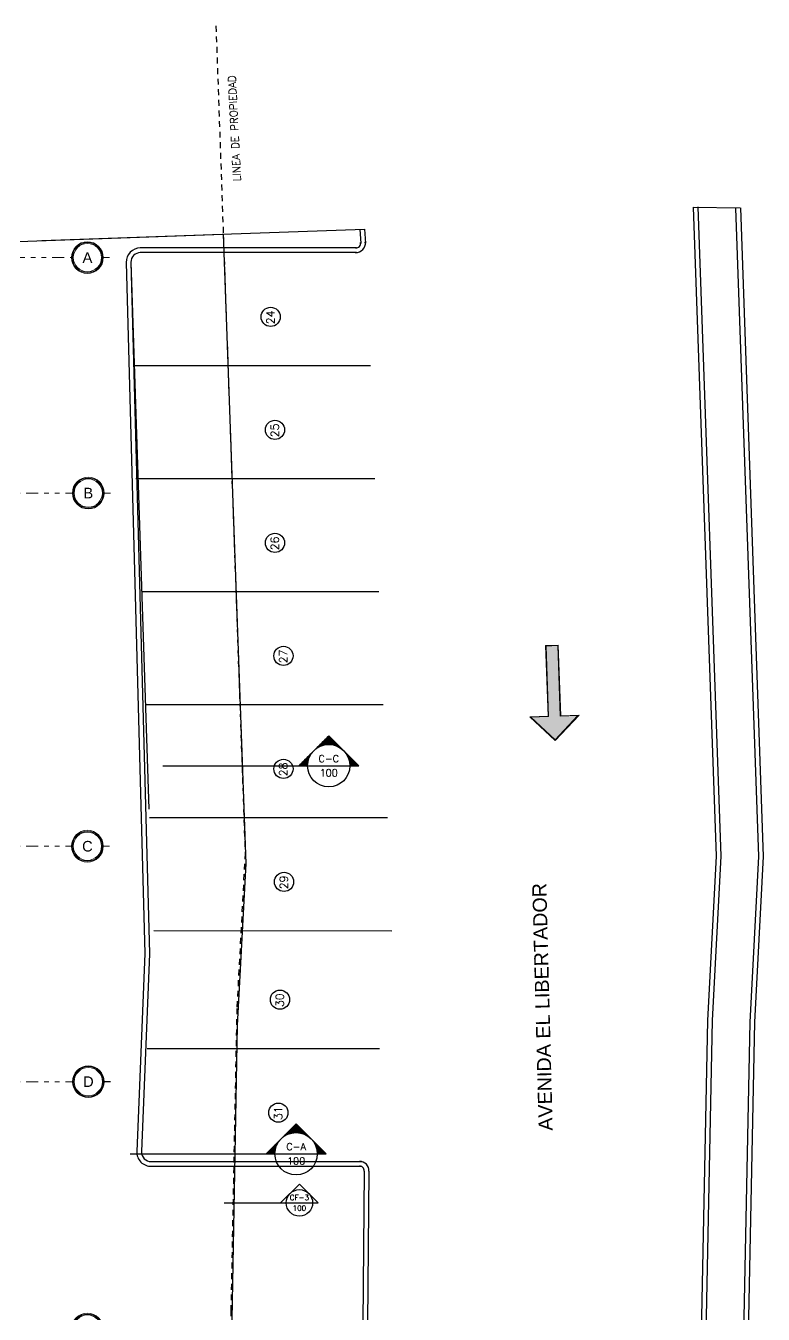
# Model space of a CAD drawing. Header units: millimetres. Extents: x 2056 to 4470, y 1400 to 3101.
# Drawn here: x 2114.19 to 2129.86, y 1528.38 to 1555.74 of the extents above; entities that cross this region are included whole.
import ezdxf
from ezdxf.enums import TextEntityAlignment as Align

# ---------------------------------------------------------------- set-up
doc = ezdxf.new("R2010")
doc.units = ezdxf.units.MM
doc.linetypes.add('DIVIDE', pattern=[31.75, 12.7, -6.35, 0, -6.35, 0, -6.35])
doc.linetypes.add('HIDDEN2', pattern=[0.1875, 0.125, -0.0625])
for name, color, linetype in [('0-PROYECCION', 8, 'HIDDEN2'), ('A-252', 252, 'Continuous'), ('A-253', 253, 'Continuous'), ('A-ANNO-DIMS-GRID', 195, 'Continuous'), ('A-ANNO-IDEN', 124, 'Continuous'), ('A-ANNO-SYMB', 195, 'Continuous'), ('A-ANNO-TEXT', 190, 'Continuous'), ('A-FLOR', 8, 'Continuous'), ('A-GRID-COLS', 75, 'DIVIDE')]:
    doc.layers.add(name, color=color, linetype=linetype)
doc.layers.add('A-SEÑALIZACION', color=133, linetype='Continuous', lineweight=5)
doc.styles.add('ARIAL', font='arial.ttf')
doc.styles.add('NUEVO', font='SIMPLEX')
doc.styles.add('ROMAN', font='arial.ttf')
doc.styles.add('ROMANS', font='romans')

# ---------------------------------------------------------------- blocks, each defined once
blk = doc.blocks.new('FRECHA')
at = {"layer": 'A-SEÑALIZACION'}
blk.add_hatch(color=255, dxfattribs=at).paths.add_polyline_path([(0, 0), (-0.5, -0.5), (-0.125, -0.5), (-0.125, -2), (0.125, -2), (0.125, -0.5), (0.5, -0.5)])
blk.add_lwpolyline([(-0.135, -0.51), (-0.135, -2.01), (0.135, -2.01), (0.135, -0.51), (0.524, -0.51), (0, 0.014), (-0.524, -0.51)], close=True, dxfattribs=at)
at = {"layer": 'A-SEÑALIZACION', "color": 253}
blk.add_lwpolyline([(-0.125, -0.5), (-0.125, -2), (0.125, -2), (0.125, -0.5), (0.5, -0.5), (0, 0), (-0.5, -0.5)], close=True, dxfattribs=at)
blk = doc.blocks.new('*X12')
at = {"color": 0}
for p, q in [((6.79067, 13.81813), (6.79293, 13.81813)), ((6.7908, 13.81825), (6.79394, 13.81825)), ((6.79092, 13.81837), (6.79817, 13.81837)), ((6.79105, 13.8185), (6.79804, 13.8185)), ((6.79117, 13.81863), (6.79792, 13.81863)), ((6.7913, 13.81875), (6.79779, 13.81875)), ((6.79142, 13.81888), (6.79767, 13.81888)), ((6.79155, 13.819), (6.79754, 13.819)), ((6.79167, 13.81912), (6.79742, 13.81912)), ((6.7918, 13.81925), (6.79729, 13.81925)), ((6.79192, 13.81938), (6.79717, 13.81938)), ((6.79205, 13.8195), (6.79704, 13.8195)), ((6.79217, 13.81963), (6.79692, 13.81963)), ((6.7923, 13.81975), (6.79679, 13.81975)), ((6.79242, 13.81987), (6.79667, 13.81987)), ((6.79255, 13.82), (6.79654, 13.82)), ((6.79267, 13.82013), (6.79642, 13.82013)), ((6.7928, 13.82025), (6.79629, 13.82025)), ((6.79292, 13.82038), (6.79617, 13.82038)), ((6.79305, 13.8205), (6.79604, 13.8205)), ((6.79317, 13.82062), (6.79592, 13.82062)), ((6.7933, 13.82075), (6.79579, 13.82075)), ((6.79342, 13.82087), (6.79567, 13.82087)), ((6.79355, 13.821), (6.79554, 13.821)), ((6.79367, 13.82113), (6.79542, 13.82113)), ((6.7938, 13.82125), (6.79529, 13.82125)), ((6.79392, 13.82137), (6.79517, 13.82137)), ((6.79405, 13.8215), (6.79504, 13.8215)), ((6.79417, 13.82162), (6.79492, 13.82162)), ((6.7943, 13.82175), (6.79479, 13.82175)), ((6.79514, 13.81825), (6.79829, 13.81825)), ((6.79615, 13.81813), (6.79842, 13.81813)), ((6.7853, 13.81275), (6.78624, 13.81275)), ((6.78542, 13.81288), (6.7863, 13.81288)), ((6.78555, 13.813), (6.78635, 13.813)), ((6.78567, 13.81312), (6.78641, 13.81312)), ((6.7858, 13.81325), (6.78647, 13.81325)), ((6.78592, 13.81338), (6.78653, 13.81338)), ((6.78605, 13.8135), (6.7866, 13.8135)), ((6.78617, 13.81363), (6.78667, 13.81363)), ((6.7863, 13.81375), (6.78674, 13.81375)), ((6.78642, 13.81387), (6.78681, 13.81387)), ((6.78655, 13.814), (6.78689, 13.814)), ((6.78667, 13.81413), (6.78697, 13.81413)), ((6.7868, 13.81425), (6.78705, 13.81425)), ((6.78692, 13.81438), (6.78713, 13.81438)), ((6.78705, 13.8145), (6.78722, 13.8145)), ((6.78717, 13.81462), (6.78731, 13.81462)), ((6.78905, 13.8165), (6.78918, 13.8165)), ((6.78917, 13.81663), (6.78936, 13.81663)), ((6.7893, 13.81675), (6.78954, 13.81675)), ((6.78942, 13.81687), (6.78973, 13.81687)), ((6.78955, 13.817), (6.78993, 13.817)), ((6.78967, 13.81713), (6.79015, 13.81713)), ((6.7898, 13.81725), (6.79038, 13.81725)), ((6.78992, 13.81738), (6.79063, 13.81738)), ((6.79005, 13.8175), (6.7909, 13.8175)), ((6.79017, 13.81762), (6.7912, 13.81762)), ((6.7903, 13.81775), (6.79153, 13.81775)), ((6.79042, 13.81788), (6.79191, 13.81788)), ((6.79055, 13.818), (6.79236, 13.818)), ((6.79673, 13.818), (6.79854, 13.818)), ((6.79718, 13.81788), (6.79867, 13.81788)), ((6.79756, 13.81775), (6.79879, 13.81775)), ((6.79789, 13.81762), (6.79892, 13.81762)), ((6.79819, 13.8175), (6.79904, 13.8175)), ((6.79846, 13.81738), (6.79917, 13.81738)), ((6.79871, 13.81725), (6.79929, 13.81725)), ((6.79894, 13.81713), (6.79942, 13.81713)), ((6.79915, 13.817), (6.79954, 13.817)), ((6.79936, 13.81687), (6.79967, 13.81687)), ((6.79955, 13.81675), (6.79979, 13.81675)), ((6.79973, 13.81663), (6.79992, 13.81663)), ((6.7999, 13.8165), (6.80004, 13.8165)), ((6.80178, 13.81462), (6.80192, 13.81462)), ((6.80187, 13.8145), (6.80204, 13.8145)), ((6.80196, 13.81438), (6.80217, 13.81438)), ((6.80204, 13.81425), (6.80229, 13.81425)), ((6.80212, 13.81413), (6.80242, 13.81413)), ((6.8022, 13.814), (6.80254, 13.814)), ((6.80228, 13.81387), (6.80267, 13.81387)), ((6.80235, 13.81375), (6.80279, 13.81375)), ((6.80242, 13.81363), (6.80292, 13.81363)), ((6.80249, 13.8135), (6.80304, 13.8135)), ((6.80255, 13.81338), (6.80317, 13.81338)), ((6.80262, 13.81325), (6.80329, 13.81325)), ((6.80268, 13.81312), (6.80342, 13.81312)), ((6.80273, 13.813), (6.80354, 13.813)), ((6.80279, 13.81288), (6.80367, 13.81288)), ((6.80284, 13.81275), (6.80379, 13.81275)), ((6.78205, 13.8095), (6.78555, 13.8095)), ((6.78217, 13.80963), (6.78555, 13.80963)), ((6.7823, 13.80975), (6.78556, 13.80975)), ((6.78242, 13.80987), (6.78556, 13.80987)), ((6.78255, 13.81), (6.78557, 13.81)), ((6.78267, 13.81012), (6.78558, 13.81012)), ((6.7828, 13.81025), (6.7856, 13.81025)), ((6.78292, 13.81038), (6.78561, 13.81038)), ((6.78305, 13.8105), (6.78563, 13.8105)), ((6.78317, 13.81062), (6.78565, 13.81062)), ((6.7833, 13.81075), (6.78567, 13.81075)), ((6.78342, 13.81087), (6.78569, 13.81087)), ((6.78355, 13.811), (6.78571, 13.811)), ((6.78367, 13.81113), (6.78574, 13.81113)), ((6.7838, 13.81125), (6.78576, 13.81125)), ((6.78392, 13.81137), (6.78579, 13.81137)), ((6.78405, 13.8115), (6.78582, 13.8115)), ((6.78417, 13.81162), (6.78586, 13.81162)), ((6.7843, 13.81175), (6.78589, 13.81175)), ((6.78442, 13.81188), (6.78593, 13.81188)), ((6.78455, 13.812), (6.78597, 13.812)), ((6.78467, 13.81212), (6.78601, 13.81212)), ((6.7848, 13.81225), (6.78605, 13.81225)), ((6.78492, 13.81237), (6.7861, 13.81237)), ((6.78505, 13.8125), (6.78614, 13.8125)), ((6.78517, 13.81263), (6.78619, 13.81263)), ((6.8029, 13.81263), (6.80392, 13.81263)), ((6.80294, 13.8125), (6.80404, 13.8125)), ((6.80299, 13.81237), (6.80417, 13.81237)), ((6.80304, 13.81225), (6.80429, 13.81225)), ((6.80308, 13.81212), (6.80442, 13.81212)), ((6.80312, 13.812), (6.80454, 13.812)), ((6.80316, 13.81188), (6.80467, 13.81188)), ((6.8032, 13.81175), (6.80479, 13.81175)), ((6.80323, 13.81162), (6.80492, 13.81162)), ((6.80326, 13.8115), (6.80504, 13.8115)), ((6.80329, 13.81137), (6.80517, 13.81137)), ((6.80332, 13.81125), (6.80529, 13.81125)), ((6.80335, 13.81113), (6.80542, 13.81113)), ((6.80338, 13.811), (6.80554, 13.811)), ((6.8034, 13.81087), (6.80567, 13.81087)), ((6.80342, 13.81075), (6.80579, 13.81075)), ((6.80344, 13.81062), (6.80592, 13.81062)), ((6.80346, 13.8105), (6.80604, 13.8105)), ((6.80348, 13.81038), (6.80617, 13.81038)), ((6.80349, 13.81025), (6.80629, 13.81025)), ((6.8035, 13.81012), (6.80642, 13.81012)), ((6.80351, 13.81), (6.80654, 13.81)), ((6.80352, 13.80987), (6.80667, 13.80987)), ((6.80353, 13.80975), (6.80679, 13.80975)), ((6.80354, 13.80963), (6.80692, 13.80963)), ((6.80354, 13.8095), (6.80704, 13.8095))]:
    blk.add_line(p, q, dxfattribs=at)
blk = doc.blocks.new('C-IN1')
at = {"color": 0, "linetype": 'Continuous'}
for p, q in [((0.02891, 0), (0.03527, 0.00636)), ((0.04164, 0), (0.03527, 0.00636)), ((0.02891, 0), (0.04164, 0))]:
    blk.add_line(p, q, dxfattribs=at)
at = {"color": 0}
blk.add_line((0, 0), (0.02891, 0), dxfattribs=at)
at = {"color": 0, "linetype": 'Continuous'}
blk.add_circle((0.03527, 0), 0.0045, dxfattribs=at)
at = {"color": 0, "linetype": 'Continuous', "xscale": -0.5, "yscale": 0.5, "zscale": 0.5}
blk.add_blockref('*X12', (3.43254, -6.90464), dxfattribs=at)
at = {"color": 124, "linetype": 'Continuous', "style": 'NUEVO', "flags": 4}
for tag, p in [('CORTE', (0.03527, 0.0015)), ('PLANO', (0.03527, -0.0015))]:
    blk.add_attdef(tag, text='', height=0.0015, dxfattribs=at).set_placement(p, align=Align.MIDDLE_CENTER)
blk = doc.blocks.new('EJE LETRA')
at = {"const_width": 0.06}
blk.add_lwpolyline([(2.068, 0), (1.7, 0)], dxfattribs=at)
at = {"linetype": 'Continuous', "lineweight": 9}
for radius in [0.9, 0.85, 0.8]:
    blk.add_circle((0.8, 0), radius, dxfattribs=at)
at = {"lineweight": 9, "style": 'ROMAN'}
blk.add_attdef('A', (0.601, -0.273), '', height=0.6, dxfattribs=at)
blk = doc.blocks.new('EJES 1 PISO')
at = {"layer": 'A-GRID-COLS', "lineweight": 9, "ltscale": 0.02}
for points in [[(-4.046, 36.581), (21.433, 36.581)], [(-3.765, 31.581), (21.433, 31.581)], [(-3.765, 24.081), (21.433, 24.081)], [(-3.765, 19.081), (21.433, 19.081)]]:
    blk.add_lwpolyline(points, dxfattribs=at)
at = {"layer": 'A-ANNO-DIMS-GRID'}
ref = blk.add_blockref('EJE LETRA', (21.452, 36.581), dxfattribs=dict(at, xscale=0.375, yscale=0.3749999850988388, zscale=0.375))
ref.add_attrib('A', 'A', dxfattribs={"layer": '0', "lineweight": 9, "height": 0.225, "style": 'ROMAN'}).set_placement((21.752, 36.581), align=Align.MIDDLE_CENTER)
ref = blk.add_blockref('EJE LETRA', (21.47, 31.581), dxfattribs=dict(at, xscale=0.375, yscale=0.3749999850988388, zscale=0.375))
ref.add_attrib('A', 'B', dxfattribs={"layer": '0', "lineweight": 9, "height": 0.225, "style": 'ROMAN'}).set_placement((21.77, 31.581), align=Align.MIDDLE_CENTER)
ref = blk.add_blockref('EJE LETRA', (21.452, 24.081), dxfattribs=dict(at, xscale=0.375, yscale=0.3749999850988388, zscale=0.375))
ref.add_attrib('A', 'C', dxfattribs={"layer": '0', "lineweight": 9, "height": 0.225, "style": 'ROMAN'}).set_placement((21.752, 24.081), align=Align.MIDDLE_CENTER)
ref = blk.add_blockref('EJE LETRA', (21.471, 19.081), dxfattribs=dict(at, xscale=0.375, yscale=0.3749999850988388, zscale=0.375))
ref.add_attrib('A', 'D', dxfattribs={"layer": '0', "lineweight": 9, "height": 0.225, "style": 'ROMAN'}).set_placement((21.771, 19.081), align=Align.MIDDLE_CENTER)
ref = blk.add_blockref('EJE LETRA', (21.452, 13.826), dxfattribs=dict(at, xscale=0.375, yscale=0.3749999850988388, zscale=0.375))
ref.add_attrib('A', 'E', dxfattribs={"layer": '0', "lineweight": 9, "height": 0.225, "style": 'ROMAN'}).set_placement((21.752, 13.826), align=Align.MIDDLE_CENTER)
blk = doc.blocks.new('lote')
at = {"layer": '0-PROYECCION'}
blk.add_lwpolyline([(33.218, 54.648), (33.822, 37.077), (33.643, 33.78), (33.511, 27.369), (33.195, 12.053)], dxfattribs=at)
at = {"layer": 'A-252'}
blk.add_lwpolyline([(-0.375, 49.905), (7.108, 49.863), (10.408, 50.016), (15.054, 49.898), (25.409, 49.965), (28.021, 50.037), (33.37, 50.224), (33.837, 36.855), (33.651, 33.418), (33.389, 19.765), (33.242, 13.607), (28.462, 13.306), (24.689, 13.069), (16.727, 12.496), (9.254, 12.098), (2.53, 11.676)], dxfattribs=at)
at = {"layer": 'A-FLOR'}
for points in [[(43.355, 50.791), (43.829, 37.005), (43.64, 33.515), (43.51, 27.222), (43.243, 14.304)], [(43.454, 50.794), (43.929, 37.004), (43.739, 33.512), (43.61, 27.22), (43.343, 14.302)], [(43.355, 50.791), (44.354, 50.77)], [(44.256, 50.767), (44.73, 36.996), (44.539, 33.482), (44.409, 27.204), (44.143, 14.286)], [(44.356, 50.77), (44.83, 36.995), (44.639, 33.478), (44.509, 27.202), (44.243, 14.284)], [(29.516, 50.089), (36.368, 50.329), (36.389, 50.028)], [(36.268, 50.325), (36.268, 50.325), (36.289, 50.022)], [(31.407, 49.629), (31.778, 38.015)], [(31.484, 47.433), (36.493, 47.429)], [(31.511, 45.033), (36.582, 45.029)], [(31.63, 42.633), (36.67, 42.629)], [(31.707, 40.233), (36.758, 40.229)], [(31.795, 37.833), (36.846, 37.829)], [(31.884, 35.433), (36.935, 35.428)], [(31.691, 34.945), (31.517, 30.742)], [(31.791, 34.943), (31.617, 30.74)], [(31.737, 32.933), (36.677, 32.929)], [(31.808, 30.53), (36.297, 30.528)], [(31.808, 30.43), (36.297, 30.428)], [(36.348, 30.323), (36.281, 23.858)], [(36.448, 30.321), (36.381, 23.856)]]:
    blk.add_lwpolyline(points, dxfattribs=at)
for points in [[(36.203, 49.929), (31.607, 49.933, 0.415962), (31.307, 49.626), (31.691, 34.945)], [(36.202, 49.829), (31.607, 49.833, 0.414214), (31.407, 49.629), (31.791, 34.948)], [(36.175, 49.829, 0.474985), (36.387, 50.056)], [(36.182, 49.929, 0.474985), (36.288, 50.042, 0.474985)]]:
    blk.add_lwpolyline(points, format="xyb", dxfattribs=at)
for centre, radius, start, end in [((31.816, 30.73), 0.3, 176.9744, 272.0539), ((31.816, 30.73), 0.2, 176.9744, 272.0539), ((36.248, 30.329), 0.2, 357.5992, 89.95), ((36.248, 30.329), 0.1, 357.5992, 89.95)]:
    blk.add_arc(centre, radius, start, end, dxfattribs=at)
at = {"layer": 'A-ANNO-TEXT'}
for s, height, rotation, style, p in [('LINEA DE PROPIEDAD', 0.16, 92.8214, 'ROMANS', (33.744, 51.352, -1.049)), ('AVENIDA EL LIBERTADOR', 0.3, 91.4568, 'ARIAL', (40.354, 31.18, -1.049))]:
    blk.add_text(s, height=height, rotation=rotation, dxfattribs=dict(at, style=style)).set_placement(p)
blk = doc.blocks.new('CF-IN2')
at = {"color": 0, "linetype": 'Continuous'}
for p, q in [((0.01603, 0), (0.02133, 0.0053)), ((0.02664, 0), (0.02133, 0.0053)), ((0.01603, 0), (0.02664, 0))]:
    blk.add_line(p, q, dxfattribs=at)
at = {"color": 0}
blk.add_line((0, 0), (0.01603, 0), dxfattribs=at)
at = {"color": 0, "linetype": 'Continuous'}
blk.add_circle((0.02133, 0), 0.00375, dxfattribs=at)
at = {"color": 124, "style": 'NUEVO', "flags": 4}
for tag, p in [('CORTEF', (0.02133, 0.0015)), ('PLANO', (0.02133, -0.0015))]:
    blk.add_attdef(tag, text='', height=0.0015, dxfattribs=at).set_placement(p, align=Align.MIDDLE_CENTER)

msp = doc.modelspace()

# ---------------------------------------------------------------- linework, layer by layer
at = {"layer": 'A-ANNO-IDEN'}
for centre in [(2119.392, 1549.558), (2119.483, 1547.158), (2119.483, 1544.758), (2119.663, 1542.358), (2119.663, 1539.958), (2119.676, 1537.558), (2119.589, 1535.058), (2119.556, 1532.658)]:
    msp.add_circle(centre, 0.204, dxfattribs=at)

# ---------------------------------------------------------------- block references
at = {"xscale": -1, "rotation": 182.0474981880897}
msp.add_blockref('FRECHA', (2125.438, 1540.573), dxfattribs=at)
at = {"layer": 'A-253', "rotation": 0.05004741709467889}
msp.add_blockref('lote', (2085.059, 1501.062), dxfattribs=at)
at = {"layer": 'A-ANNO-DIMS-GRID'}
msp.add_blockref('EJES 1 PISO', (2093.747, 1514.235), dxfattribs=at)
at = {"layer": 'A-ANNO-SYMB'}
ref = msp.add_blockref('C-IN1', (2117.099, 1540.025), dxfattribs=dict(at, xscale=100, yscale=100, zscale=100))
ref.add_attrib('CORTE', 'C-C', dxfattribs={"layer": '0', "color": 0, "linetype": 'Continuous', "height": 0.15, "style": 'NUEVO', "flags": 4}).set_placement((2120.626, 1540.175), align=Align.MIDDLE_CENTER)
ref.add_attrib('PLANO', '100', dxfattribs={"layer": '0', "color": 0, "linetype": 'Continuous', "height": 0.15, "style": 'NUEVO', "flags": 4}).set_placement((2120.626, 1539.875), align=Align.MIDDLE_CENTER)
ref = msp.add_blockref('C-IN1', (2116.406, 1531.784), dxfattribs=dict(at, xscale=100, yscale=100, zscale=100))
ref.add_attrib('CORTE', 'C-A', dxfattribs={"layer": '0', "color": 0, "linetype": 'Continuous', "height": 0.15, "style": 'NUEVO', "flags": 4}).set_placement((2119.933, 1531.934), align=Align.MIDDLE_CENTER)
ref.add_attrib('PLANO', '100', dxfattribs={"layer": '0', "color": 0, "linetype": 'Continuous', "height": 0.15, "style": 'NUEVO', "flags": 4}).set_placement((2119.933, 1531.634), align=Align.MIDDLE_CENTER)
ref = msp.add_blockref('CF-IN2', (2118.402, 1530.742), dxfattribs=dict(at, xscale=75, yscale=75, zscale=75))
ref.add_attrib('CORTEF', 'CF-3', dxfattribs={"layer": '0', "color": 0, "height": 0.1125, "style": 'NUEVO', "flags": 4}).set_placement((2120.002, 1530.854), align=Align.MIDDLE_CENTER)
ref.add_attrib('PLANO', '100', dxfattribs={"layer": '0', "color": 0, "height": 0.1125, "style": 'NUEVO', "flags": 4}).set_placement((2120.002, 1530.629), align=Align.MIDDLE_CENTER)

# ---------------------------------------------------------------- texts
at = {"layer": 'A-ANNO-TEXT', "style": 'ROMANS'}
for s, p in [('24', (2119.473, 1549.401, -1.748)), ('25', (2119.563, 1547.001, -1.748)), ('26', (2119.563, 1544.601, -1.748)), ('27', (2119.744, 1542.201, -1.748)), ('28', (2119.744, 1539.801, -1.748)), ('29', (2119.757, 1537.401, -1.748)), ('30', (2119.67, 1534.901, -1.748)), ('31', (2119.637, 1532.501, -1.748))]:
    msp.add_text(s, height=0.17, rotation=90, dxfattribs=at).set_placement(p)

doc.saveas('drawing.dxf')
